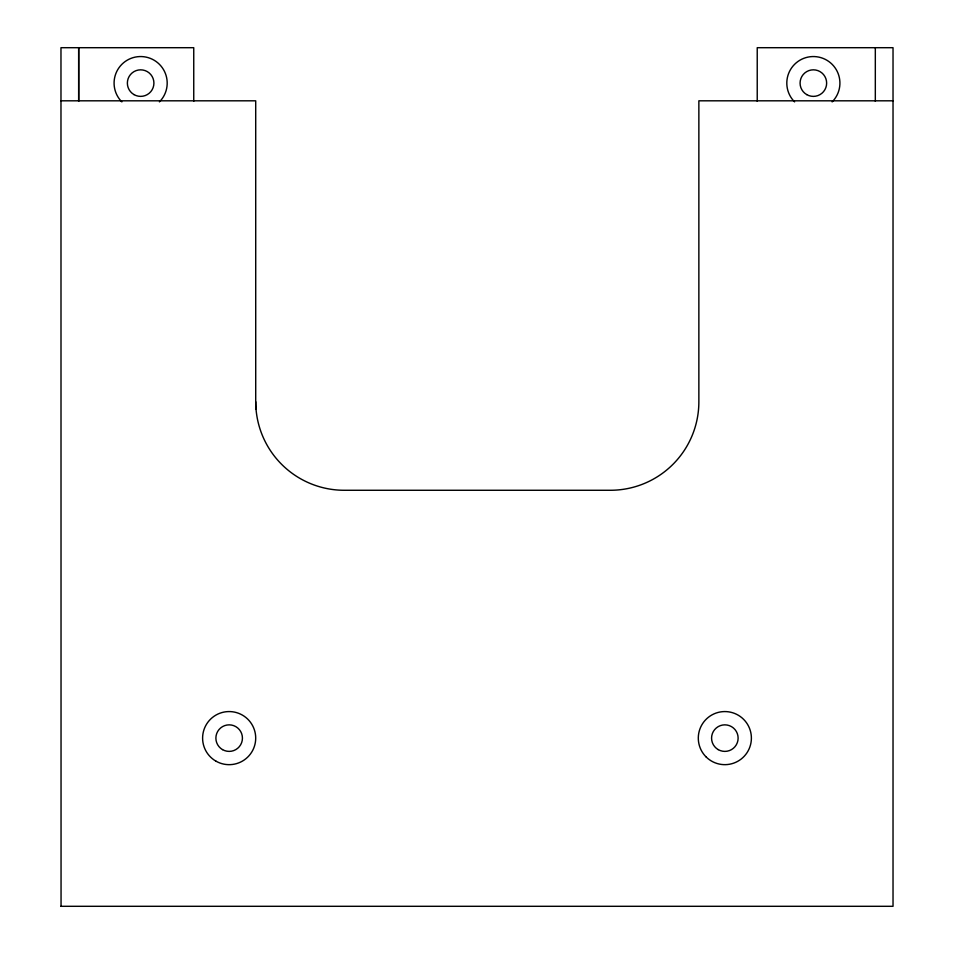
<?xml version="1.0" encoding="UTF-8"?>
<svg xmlns="http://www.w3.org/2000/svg" width="954" height="954" viewBox="0 0 954 954"><rect width="100%" height="100%" fill="white"/><g stroke="black" fill="none" stroke-linecap="round" stroke-linejoin="round"><path stroke-width="1.43" d="M78.681 100.814L78.681 47.7L78.681 101.291M255.72 409.135L255.708 100.814L60.973 100.814M893.027 100.814L698.865 100.814L698.865 401.765A88.519 88.519 0 0 1 610.357 490.273L344.227 490.273A88.519 88.519 0 0 1 255.72 401.765M60.973 906.3L893.027 906.3L893.027 47.7L757.226 47.7L757.226 101.291M875.319 47.7L875.319 101.291M193.745 101.291L193.745 47.7L60.973 47.7L61.056 906.3M121.862 101.887A26.557 26.557 0 0 1 121.862 64.323A26.557 26.557 0 0 1 159.413 64.323A26.557 26.557 0 0 1 159.413 101.887M794.587 101.887A26.557 26.557 0 0 1 794.587 64.323A26.557 26.557 0 0 1 832.138 64.323A26.557 26.557 0 0 1 832.138 101.887M806.714 94.601A13.273 13.273 0 0 0 826.641 83.105A13.273 13.273 0 0 0 806.714 71.61A13.273 13.273 0 0 0 806.714 94.601M134.001 94.601A13.273 13.273 0 0 0 153.916 83.105A13.273 13.273 0 0 0 134.001 71.61A13.273 13.273 0 0 0 134.001 94.601M215.878 761.113A26.557 26.557 0 0 0 255.708 738.122A26.557 26.557 0 0 0 215.878 715.118A26.557 26.557 0 0 0 215.878 761.113M222.52 749.617A13.273 13.273 0 0 0 242.435 738.122A13.273 13.273 0 0 0 222.52 726.626A13.273 13.273 0 0 0 222.52 749.617M718.207 749.617A13.273 13.273 0 0 0 738.122 738.122A13.273 13.273 0 0 0 718.207 726.626A13.273 13.273 0 0 0 718.207 749.617M706.067 756.892A26.557 26.557 0 0 0 750.488 744.991A26.557 26.557 0 0 0 717.968 712.471A26.557 26.557 0 0 0 706.067 756.892"/></g></svg>
